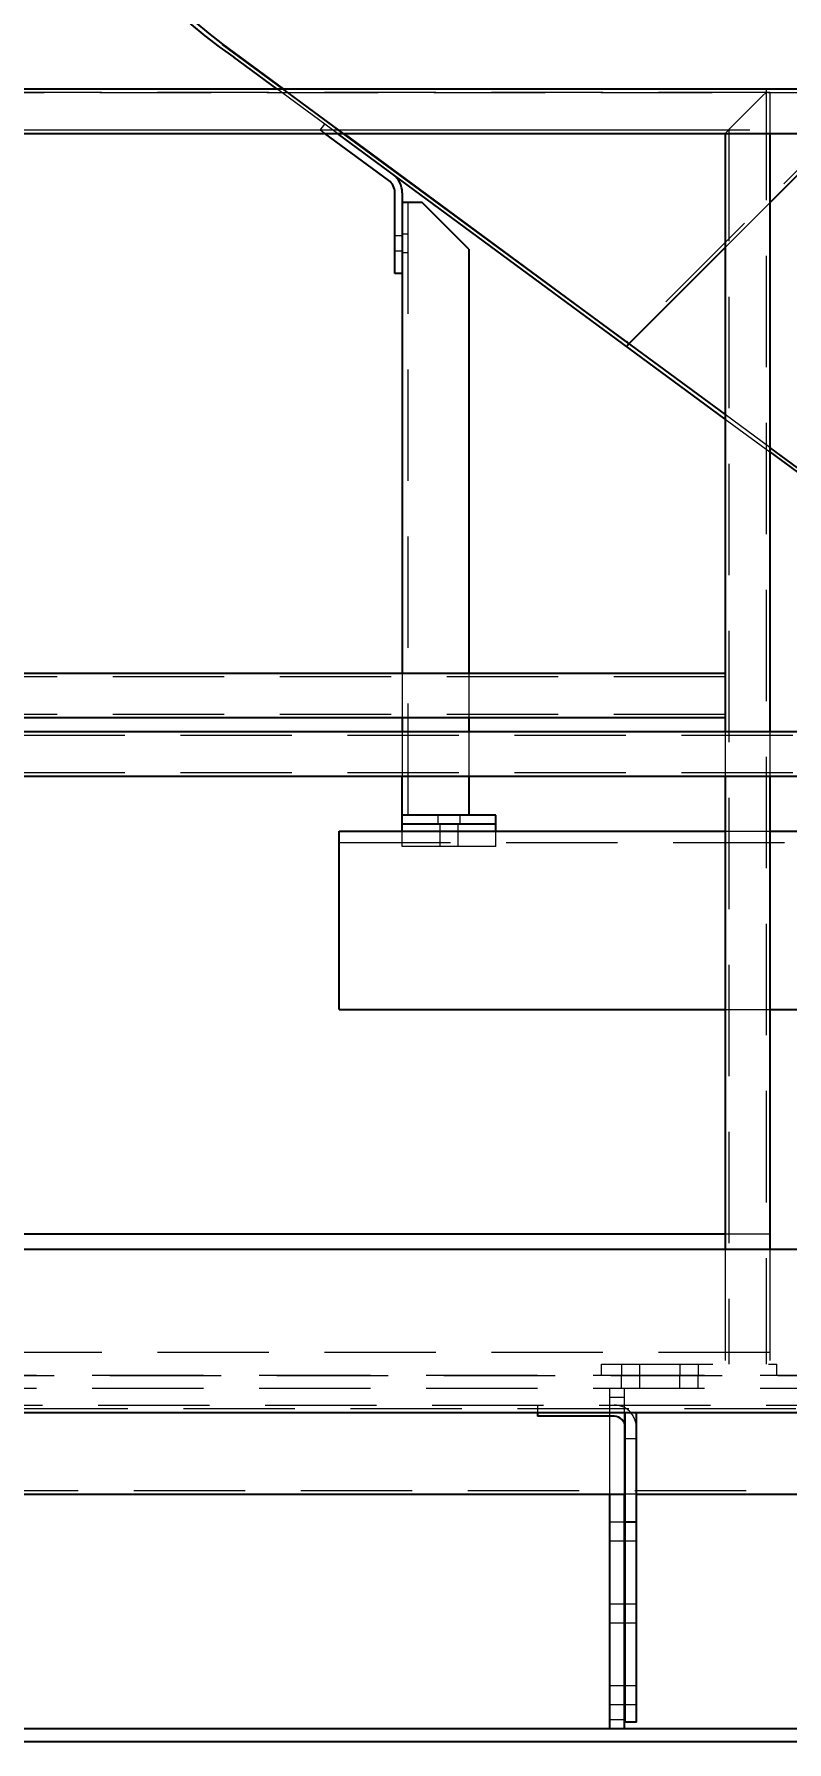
# Model space of a CAD drawing. Header units: millimetres. Extents: x 1293 to 41893, y 1011 to 26911.
# Drawn here: x 8254 to 8684, y 6143 to 7117 of the extents above; entities that cross this region are included whole.
import ezdxf

# ---------------------------------------------------------------- set-up
doc = ezdxf.new("R2010")
doc.units = ezdxf.units.MM
doc.header["$LTSCALE"] = 50
doc.linetypes.add('HIDDEN', pattern=[1.905, 1.27, -0.635])
doc.layers.add('CAPA_1', color=7, linetype='Continuous')
doc.layers.add('STRUC', color=4, linetype='Continuous')
doc.styles.add('SLDTEXTSTYLE0', font='TXT', dxfattribs={"width": 0.75})
doc.dimstyles.new('SLDDIMSTYLE0', dxfattribs={"dimtxt": 100, "dimasz": 100, "dimexe": 0, "dimexo": 0.0625, "dimgap": 25, "dimtad": 2, "dimdec": 0, "dimlfac": 1.5, "dimrnd": 1e-09, "dimzin": 12, "dimdsep": 46, "dimtxsty": 'SLDTEXTSTYLE0', "dimsah": 1, "dimcen": 0.09, "dimadec": 0, "dimazin": 3, "dimtfac": 1, "dimtdec": 0, "dimtofl": 0, "dimtmove": 0, "dimatfit": 3, "dimfxl": 1, "dimfrac": 2, "dimtolj": 1, "dimtzin": 12, "dimarcsym": 0})
doc.dimstyles.new('SLDDIMSTYLE1', dxfattribs={"dimtxt": 100, "dimasz": 100, "dimexe": 0, "dimexo": 0.0625, "dimgap": 25, "dimtad": 2, "dimdec": 4, "dimlfac": 75, "dimzin": 12, "dimdsep": 46, "dimtxsty": 'SLDTEXTSTYLE0', "dimsah": 1, "dimcen": 0.09, "dimadec": 0, "dimazin": 3, "dimtfac": 1, "dimtdec": 0, "dimtofl": 0, "dimtmove": 0, "dimatfit": 3, "dimfxl": 1, "dimfrac": 2, "dimtolj": 1, "dimtzin": 12, "dimarcsym": 0})

# ---------------------------------------------------------------- blocks, each defined once
blk = doc.blocks.new('_D_3')
at = {"layer": 'CAPA_1', "transparency": 16777216}
blk.add_arc((9899.27, 4708.49), 5214.32, 0, 13, dxfattribs=at)
for points in [[(14979.94, 5881.46), (14986.48, 5780.49), (15016.52, 5787.13)], [(15113.58, 4708.49), (15128.01, 4808.64), (15097.24, 4808.34)]]:
    blk.add_solid(points, dxfattribs=at)
at = {"layer": 'CAPA_1', "transparency": 16777216, "insert": (15196.76, 5413.27), "char_height": 100, "attachment_point": 1, "rotation": 276.5, "style": 'SLDTEXTSTYLE0'}
blk.add_mtext('13°', dxfattribs=at)
blk = doc.blocks.new('_D_15')
at = {"layer": 'CAPA_1', "transparency": 16777216}
for p, q in [((6530.12, 8742.38), (6530.12, 9415.65)), ((16745.16, 6492), (16745.16, 9415.65)), ((6530.12, 9365.65), (16745.16, 9365.65))]:
    blk.add_line(p, q, dxfattribs=at)
for points in [[(6530.12, 9365.65), (6630.12, 9350.26), (6630.12, 9381.03)], [(16745.16, 9365.65), (16645.16, 9381.03), (16645.16, 9350.26)]]:
    blk.add_solid(points, dxfattribs=at)
at = {"layer": 'CAPA_1', "transparency": 16777216, "insert": (11452.92, 9494.55), "char_height": 100, "attachment_point": 1, "style": 'SLDTEXTSTYLE0'}
blk.add_mtext('15323', dxfattribs=at)

msp = doc.modelspace()

# ---------------------------------------------------------------- linework, layer by layer
at = {"color": 1, "linetype": 'HIDDEN', "lineweight": 18}
for p, q in [((8928.8010951, 7278.4033022), (8592.0429138, 6941.5856223)), ((7625.0421497, 7083.4942403), (10345.849483, 7083.4942403)), ((8673.793483, 7083.4949069), (7775.0601497, 7083.4949069)), ((8427.1713274, 7060.1262403), (8392.6746851, 7085.5269069)), ((8395.8233973, 7085.5269069), (8430.3596622, 7060.1262403)), ((8396.3647025, 7085.5269069), (8430.806375, 7060.1262403)), ((8652.457483, 7064.1909069), (8669.729483, 7081.4629069)), ((8671.761483, 7083.4949069), (8669.729483, 7081.4629069)), ((8671.761483, 7085.5269069), (8671.761483, 6358.1602403)), ((8673.793483, 7083.4949069), (8673.793483, 7060.1262403)), ((7646.3781497, 7062.1582403), (10324.513483, 7062.1582403)), ((7798.4281497, 7062.1589069), (8650.425483, 7062.1589069)), ((8417.4699502, 7062.0124554), (8419.9800121, 7065.4213702)), ((8420.0316187, 7060.1262403), (8417.4699502, 7062.0124554)), ((8648.393483, 7060.1269069), (8652.457483, 7064.1909069)), ((8650.425483, 7062.1589069), (8650.425483, 6358.1602403)), ((7800.4601497, 7060.1269069), (8648.393483, 7060.1269069)), ((8648.393483, 7060.1269069), (8648.393483, 7060.1262403)), ((8467.3949067, 7020.737666), (8467.3949067, 6671.4043327)), ((8648.393483, 6995.1174705), (8673.793483, 7020.5219582)), ((8467.3949067, 7002.7459993), (8464.2199067, 7002.7459993)), ((8464.2199067, 7001.687666), (8459.9865734, 7001.687666)), ((8459.9865734, 6993.2209993), (8464.2199067, 6993.2209993)), ((8464.2199067, 6992.162666), (8467.3949067, 6992.162666)), ((8592.0429138, 6941.5856223), (8593.4572523, 6940.1715337)), ((8673.793483, 6881.085995), (8648.393483, 6899.7671388)), ((8648.393483, 6897.2353078), (8673.793483, 6878.5327069)), ((8648.393483, 6750.1615736), (7800.4601497, 6750.1615736)), ((8464.2199067, 6752.1935736), (8464.2199067, 6726.7935736)), ((8502.2199067, 6752.1935736), (8502.2199067, 6726.7935736)), ((8648.393483, 6728.8255736), (7800.4601497, 6728.8255736)), ((8972.7458163, 6716.8275736), (7648.4101497, 6716.8275736)), ((8464.2199067, 6718.8595736), (8464.2199067, 6693.4595736)), ((8502.2199067, 6718.8595736), (8502.2199067, 6693.4595736)), ((8648.393483, 6718.8595736), (8648.393483, 6693.4595736)), ((8673.793483, 6718.8595736), (8673.793483, 6693.4595736)), ((8972.7458163, 6695.4915736), (7648.4101497, 6695.4915736)), ((8484.5365734, 6671.4043327), (8484.5365734, 6666.112666)), ((8497.2365734, 6666.112666), (8497.2365734, 6671.4043327)), ((8464.2199067, 6653.412666), (8464.2199067, 6662.1602403)), ((8485.5949067, 6666.112666), (8485.5949067, 6653.412666)), ((8496.1782401, 6653.412666), (8496.1782401, 6666.112666)), ((8517.5532401, 6653.412666), (8517.5532401, 6662.1602403)), ((8648.393483, 6662.1602403), (8673.793483, 6662.1602403)), ((8428.215483, 6655.8102403), (9148.215483, 6655.8102403)), ((8517.5532401, 6653.412666), (8464.2199067, 6653.412666)), ((8648.393483, 6560.5602403), (8673.793483, 6560.5602403)), ((8648.393483, 6432.5602403), (8673.793483, 6432.5602403)), ((8648.393483, 6423.7929069), (8648.393483, 6358.1602403)), ((8673.793483, 6423.7929069), (8673.793483, 6358.1602403)), ((8673.793483, 6364.8269069), (7775.0601497, 6364.8269069)), ((7630.743483, 6351.8262403), (10351.0601497, 6351.8262403)), ((8577.793483, 6351.8102403), (8577.793483, 6358.1602403)), ((8577.793483, 6358.1602403), (8677.793483, 6358.1602403)), ((8589.168483, 6358.1602403), (8589.168483, 6351.8102403)), ((8599.7518163, 6351.8102403), (8599.7518163, 6358.1602403)), ((8622.5018163, 6358.1602403), (8622.5018163, 6351.8102403)), ((8633.0851497, 6351.8102403), (8633.0851497, 6358.1602403)), ((8677.793483, 6351.8102403), (8677.793483, 6358.1602403)), ((7624.0768163, 6334.8929069), (10351.0601497, 6334.8929069)), ((7672.7601497, 6332.8609069), (10351.0601497, 6332.8609069)), ((8541.3768163, 6334.8929069), (8541.3768163, 6330.6595736)), ((8591.3768163, 6315.8429069), (8597.7268163, 6315.8429069)), ((8215.929483, 6286.1249069), (8923.5241497, 6286.1249069)), ((8597.7268163, 6284.0929069), (8591.3768163, 6284.0929069)), ((8597.7268163, 6268.0512403), (8591.3768163, 6268.0512403)), ((8591.3768163, 6257.4679069), (8597.7268163, 6257.4679069)), ((8597.7268163, 6221.3845736), (8591.3768163, 6221.3845736)), ((8591.3768163, 6210.8012403), (8597.7268163, 6210.8012403)), ((8597.7268163, 6174.7179069), (8591.3768163, 6174.7179069)), ((8591.3768163, 6164.1345736), (8597.7268163, 6164.1345736))]:
    msp.add_line(p, q, dxfattribs=at)
at = {"color": 7, "linetype": 'Continuous', "lineweight": 25}
for p, q in [((8361.5095735, 7110.7639731), (8361.6735671, 7111.111552)), ((8361.5095735, 7110.7639731), (8395.8233973, 7085.5269069)), ((8361.6735671, 7111.111552), (8396.3647025, 7085.5269069)), ((8392.6746851, 7085.5269069), (8368.207829, 7103.5424126)), ((7625.0421497, 7085.5262403), (10345.849483, 7085.5262403)), ((7777.0921497, 7085.5269069), (8671.761483, 7085.5269069)), ((7648.4101497, 7060.1262403), (10322.481483, 7060.1262403)), ((8456.4619755, 7033.3017354), (8420.0316187, 7060.1262403)), ((8648.393483, 6897.2353078), (8427.1713274, 7060.1262403)), ((8430.3596622, 7060.1262403), (8648.393483, 6899.7671388)), ((8430.806375, 7060.1262403), (8593.4572523, 6940.1715337)), ((8648.393483, 7060.1262403), (8648.393483, 6718.8595736)), ((8673.793483, 7020.5219582), (8713.390769, 7060.1262403)), ((8673.793483, 7060.1262403), (8673.793483, 6718.8595736)), ((8459.9865734, 6980.2743327), (8459.9865734, 7026.3294999)), ((8464.2199067, 7026.3294999), (8464.2199067, 6752.1935736)), ((8475.5532401, 7020.737666), (8464.2199067, 7020.737666)), ((8502.2199067, 6994.0709993), (8475.5532401, 7020.737666)), ((8502.2199067, 6994.0709993), (8502.2199067, 6752.1935736)), ((8593.4572523, 6940.1715337), (8648.393483, 6995.1174705)), ((8464.2199067, 6980.2743327), (8459.9865734, 6980.2743327)), ((8593.4572523, 6940.1715337), (8592.270566, 6938.5598951)), ((8770.5233203, 6809.9433175), (8673.793483, 6881.085995)), ((8673.793483, 6878.5327069), (8769.3807003, 6808.1496527)), ((8648.393483, 6752.1935736), (7800.4601497, 6752.1935736)), ((8648.393483, 6726.7935736), (7800.4601497, 6726.7935736)), ((8464.2199067, 6726.7935736), (8464.2199067, 6718.8595736)), ((8502.2199067, 6726.7935736), (8502.2199067, 6718.8595736)), ((8972.7458163, 6718.8595736), (7648.4101497, 6718.8595736)), ((8972.7458163, 6693.4595736), (7648.4101497, 6693.4595736)), ((8464.2199067, 6662.1602403), (8464.2199067, 6693.4595736)), ((8502.2199067, 6693.4595736), (8502.2199067, 6671.4043327)), ((8648.393483, 6693.4595736), (8648.393483, 6423.7929069)), ((8673.793483, 6693.4595736), (8673.793483, 6423.7929069)), ((8517.5532401, 6671.4043327), (8464.2199067, 6671.4043327)), ((8517.5532401, 6662.1602403), (8517.5532401, 6671.4043327)), ((8428.215483, 6662.1602403), (8648.393483, 6662.1602403)), ((8428.215483, 6560.5602403), (8428.215483, 6662.1602403)), ((8517.5532401, 6666.112666), (8464.2199067, 6666.112666)), ((8673.793483, 6662.1602403), (8710.435483, 6662.1602403)), ((8428.215483, 6560.5602403), (8648.393483, 6560.5602403)), ((8673.793483, 6560.5602403), (8697.1021497, 6560.5602403)), ((7800.4601497, 6432.5602403), (8648.393483, 6432.5602403)), ((7648.4101497, 6423.7929069), (8972.7458163, 6423.7929069)), ((7690.743483, 6330.6595736), (8972.7458163, 6330.6595736)), ((8541.3768163, 6330.6595736), (8541.3768163, 6328.5429069)), ((8591.3768163, 6154.0929069), (8591.3768163, 6330.6595736)), ((8597.7268163, 6154.0929069), (8597.7268163, 6330.6595736)), ((8585.0268163, 6328.5429069), (8541.3768163, 6328.5429069)), ((7864.393483, 6284.0929069), (8591.3768163, 6284.0929069)), ((8597.7268163, 6284.0929069), (9324.7101497, 6284.0929069)), ((8597.7268163, 6268.2262403), (8591.3768163, 6268.2262403)), ((8597.7268163, 6154.0929069), (8591.3768163, 6154.0929069))]:
    msp.add_line(p, q, dxfattribs=at)
for centre, radius, start, end in [((8509.6608739, 7312.2509405), 252.1273756, 90.4418726276, 235.8723854731), ((8509.7268163, 7312.3469069), 249.8308081, 90, 233.6572699841), ((8451.328159, 7026.3294999), 8.6584144, 0, 53.6349343787), ((8451.328159, 7026.3294999), 12.8917478, 0, 53.6349343787), ((8585.0268163, 6322.1929069), 6.35, 0, 90)]:
    msp.add_arc(centre, radius, start, end, dxfattribs=at)
at = {"color": 1, "linetype": 'HIDDEN', "lineweight": 18}
msp.add_arc((8585.0268163, 6322.1929069), 12.7, 0, 90, dxfattribs=at)
at = {"layer": 'STRUC', "linetype": 'HIDDEN', "lineweight": 18}
for p, q in [((10351.0601497, 6351.8102403), (7617.704483, 6351.8102403)), ((8589.1018163, 6351.8102403), (8589.1018163, 6344.3595736)), ((8599.6851497, 6344.3595736), (8599.6851497, 6351.8102403)), ((8622.4351497, 6351.8102403), (8622.4351497, 6344.3595736)), ((8633.018483, 6344.3595736), (8633.018483, 6351.8102403)), ((10351.0601497, 6344.3595736), (7617.0601497, 6344.3595736)), ((8582.5268163, 6284.0929069), (8582.5268163, 6344.3595736)), ((8590.993483, 6284.0929069), (8590.993483, 6344.3595736)), ((8590.993483, 6339.2795736), (8582.5268163, 6339.2795736)), ((8590.993483, 6268.0512403), (8582.5268163, 6268.0512403)), ((8582.5268163, 6257.4679069), (8590.993483, 6257.4679069)), ((8590.993483, 6221.3845736), (8582.5268163, 6221.3845736)), ((8582.5268163, 6210.8012403), (8590.993483, 6210.8012403)), ((8590.993483, 6174.7179069), (8582.5268163, 6174.7179069)), ((8582.5268163, 6164.1345736), (8590.993483, 6164.1345736)), ((8590.993483, 6155.3835736), (8582.5268163, 6155.3835736))]:
    msp.add_line(p, q, dxfattribs=at)
at = {"layer": 'STRUC', "linetype": 'Continuous', "lineweight": 25}
for p, q in [((8582.5268163, 6150.3035736), (8582.5268163, 6284.0929069)), ((8590.993483, 6150.3035736), (8590.993483, 6284.0929069)), ((13086.5101497, 6150.3035736), (7617.0601497, 6150.3035736)), ((13086.5101497, 6142.8529069), (7617.7268163, 6142.8529069))]:
    msp.add_line(p, q, dxfattribs=at)

# ---------------------------------------------------------------- dimensions: what is measured, and where the dimension line sits
at = {"layer": 'CAPA_1'}
dim = msp.add_linear_dim(base=(16745.1618891, 9365.6463094), p1=(6530.1246702, 8678.8772747), p2=(16745.1618891, 6428.5014528), dimstyle='SLDDIMSTYLE0', dxfattribs=at)
dim.commit()
dim.dimension.update_dxf_attribs({"geometry": '_D_15', "text_midpoint": (11637.6432797, 9365.6463094), "dimtype": 160})
dim = msp.add_angular_dim_2l(base=(15080.062669, 5298.7701303), line1=((16421.6646746, 4708.4929069), (6449.8953906, 4708.4929069)), line2=((16705.6180701, 6279.8631045), (11026.6060803, 4968.759879)), dimstyle='SLDDIMSTYLE1', dxfattribs=at)
dim.commit()
dim.dimension.update_dxf_attribs({"geometry": '_D_3', "text_midpoint": (15080.062669, 5298.7701303), "dimtype": 162})

doc.saveas('drawing.dxf')
